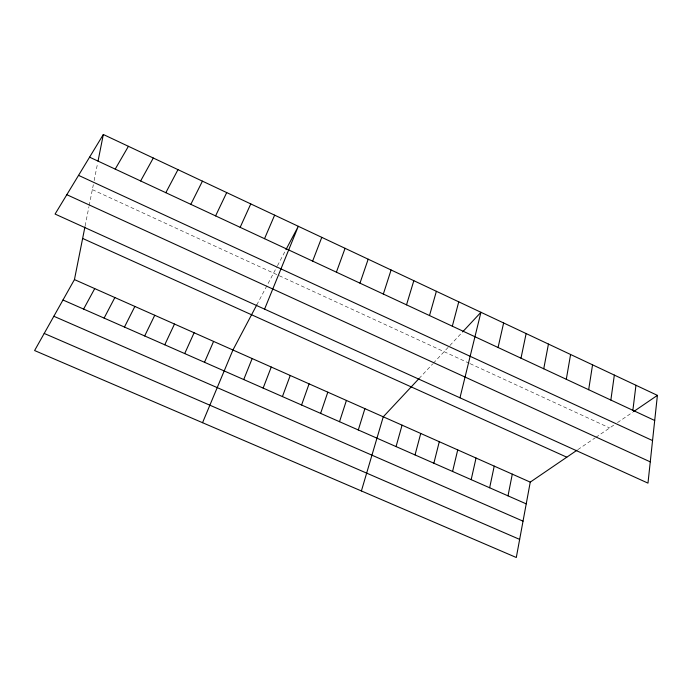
<?xml version="1.0" encoding="UTF-8"?>
<svg xmlns="http://www.w3.org/2000/svg" width="692" height="692" viewBox="0 0 692 692"><rect width="100%" height="100%" fill="white"/><g stroke="black" fill="none" stroke-linecap="round" stroke-linejoin="round"><path stroke-width="0.52" stroke-dasharray="3.46 2.59" d="M85.125 225.903L88.957 206.657M89.164 205.619L93.351 184.626M94.147 180.621L97.624 163.13M256.775 304.904L276.982 266.662M277.466 265.745L285.476 250.582M419.023 378.55L432.664 363.94M433.365 363.196L449.203 346.251M449.93 345.472L461.858 332.705M577.846 449.653L595.025 437.924M595.864 437.353L613.994 424.983M617.48 422.604L632.678 412.233M92.356 189.625L278.331 275.304M279.283 275.745L469.185 363.239M470.145 363.681L609.643 427.95"/><path stroke-width="1.04" d="M657.4 395.366L647.98 483.128L55.075 214.062L103.333 134.499L657.4 395.366L633.543 411.645M632.869 410.313L635.957 385.271M610.854 400.054L614.34 375.09M588.667 389.717L592.551 364.831M566.298 379.294L570.589 354.494M576.972 450.25L530.254 482.125L516.301 557.501L34.6 350.541L74.442 279.585L84.934 226.898M543.739 368.784L548.445 344.071M508.006 495.844L512.296 474.141M98.03 161.124L103.333 134.499M520.998 358.188L526.128 333.561M489.651 487.773L494.226 466.114M471.183 479.642L476.035 458.026M498.067 347.505L503.629 322.965M452.585 471.46L457.723 449.895M459.972 397.805L480.94 312.282L462.585 331.935M433.867 463.225L439.29 441.704M452.326 326.192L458.753 301.833M415.027 454.929L420.745 433.46M396.058 446.582L402.069 425.165M429.516 315.561L436.375 291.306M361.397 490.948L383.264 416.809L419.023 378.55M406.524 304.843L413.825 280.684M358.3 429.966L364.9 408.643M383.342 294.048L391.092 269.984M339.521 421.696L346.415 400.434M320.612 413.383L327.809 392.165M359.97 283.158L368.179 259.197M301.582 405.002L309.082 383.844M336.398 272.172L345.074 248.316M282.431 396.577L290.233 375.471M263.142 388.091L271.255 367.037M312.637 261.1L321.789 237.356M243.731 379.545L252.165 358.551M264.578 309.134L298.313 226.301L285.96 249.665M202.548 422.7L232.936 350.014L256.775 304.904M264.526 238.679L274.637 215.151M204.512 362.279L213.586 341.416M184.703 353.569L194.106 332.757M240.159 227.331L250.772 203.915M164.757 344.789L174.496 324.038M215.593 215.887L226.708 192.584M144.68 335.949L154.749 315.267M190.819 204.339L202.436 181.157M124.465 327.057L134.871 306.435M104.111 318.095L114.863 297.543M165.829 192.696L177.974 169.644M83.611 309.073L94.718 288.599M140.632 180.958L153.295 158.027M115.209 169.116L128.418 146.306M44.202 333.44L519.649 539.397M53.846 316.261L523.031 521.163M62.981 299.999L526.231 503.871M74.442 279.585L530.254 482.125M82.633 238.437L566.791 457.187M66.821 194.694L650.264 461.867M78.542 175.361L652.547 440.579M89.579 157.17L654.701 420.485"/></g></svg>
